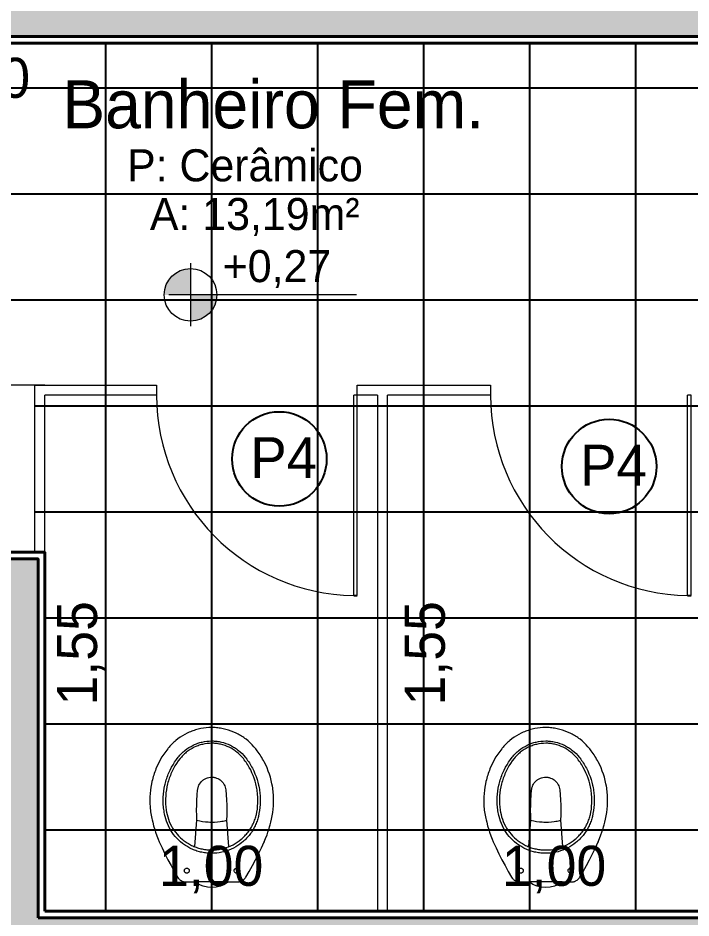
# Model space of a CAD drawing. Header units: millimetres. Extents: x 3006 to 6000, y 1661 to 3774.
# Drawn here: x 3673.549 to 3675.564, y 1813.984 to 1816.68 of the extents above; entities that cross this region are included whole.
import ezdxf

# ---------------------------------------------------------------- set-up
doc = ezdxf.new("R2010")
doc.units = ezdxf.units.MM
doc.header["$LTSCALE"] = 10
for name, color, linetype, lineweight in [('.15', 150, 'Continuous', 15), ('.20', 130, 'Continuous', 20), ('.40', 20, 'Continuous', 40), ('.40 Interno parede', 27, 'Continuous', 40), ('COTAS', 230, 'Continuous', 15), ('MARCAÇÕES', 230, 'Continuous', 15)]:
    doc.layers.add(name, color=color, linetype=linetype, lineweight=lineweight)
doc.layers.add('.20 hachura', color=185, linetype='Continuous')
doc.layers.add('Escrita', color=34, linetype='Continuous')
doc.layers.add('Verde', color=7, linetype='Continuous', true_color=0x136734)
doc.styles.add('Texto Wilian', font='himalaya.ttf')
doc.dimstyles.new('Cota 1-75 Interna WMJ', dxfattribs={"dimtxt": 0.12, "dimasz": 0.01, "dimexe": 1.25, "dimexo": 0.625, "dimgap": 0.05, "dimtad": 1, "dimzin": 1, "dimtxsty": 'Texto Wilian', "dimcen": 0, "dimse1": 1, "dimse2": 1, "dimsd1": 1, "dimsd2": 1, "dimclrd": 106, "dimclrt": 104, "dimazin": 0, "dimtfac": 1, "dimtix": 1, "dimtmove": 0, "dimatfit": 3, "dimfxl": 1, "dimlwd": 35, "dimarcsym": 2})

# ---------------------------------------------------------------- blocks, each defined once
blk = doc.blocks.new('vaso sanitário')
at = {"layer": 'Verde', "color": 106, "lineweight": 9}
for p, q in [((3634.747, 1893.7184), (3634.7569, 1893.7354)), ((3634.7569, 1893.7354), (3634.7588, 1893.7383)), ((3634.7588, 1893.7383), (3634.7611, 1893.7409)), ((3634.7611, 1893.7409), (3634.7623, 1893.7421)), ((3634.7623, 1893.7421), (3634.7636, 1893.7432)), ((3634.7636, 1893.7432), (3634.765, 1893.7443)), ((3634.765, 1893.7443), (3634.7664, 1893.7453)), ((3634.7664, 1893.7453), (3634.7678, 1893.7461)), ((3634.7678, 1893.7461), (3634.7709, 1893.7476)), ((3634.7709, 1893.7476), (3634.7741, 1893.7488)), ((3634.7741, 1893.7488), (3634.7758, 1893.7492)), ((3634.7758, 1893.7492), (3634.7775, 1893.7495)), ((3634.7775, 1893.7495), (3634.7792, 1893.7498)), ((3634.7792, 1893.7498), (3634.7809, 1893.7499)), ((3634.7809, 1893.7499), (3634.7825, 1893.75)), ((3634.7825, 1893.75), (3634.8094, 1893.75)), ((3634.9089, 1893.75), (3634.8094, 1893.75)), ((3634.9089, 1893.75), (3634.9358, 1893.75)), ((3634.9358, 1893.75), (3634.9392, 1893.7498)), ((3634.9392, 1893.7498), (3634.9426, 1893.7492)), ((3634.9426, 1893.7492), (3634.9443, 1893.7487)), ((3634.9443, 1893.7487), (3634.9459, 1893.7482)), ((3634.9459, 1893.7482), (3634.9475, 1893.7476)), ((3634.9475, 1893.7476), (3634.9491, 1893.7469)), ((3634.9491, 1893.7469), (3634.9505, 1893.7461)), ((3634.9505, 1893.7461), (3634.9534, 1893.7442)), ((3634.9534, 1893.7442), (3634.9561, 1893.742)), ((3634.9561, 1893.742), (3634.9573, 1893.7408)), ((3634.9573, 1893.7408), (3634.9585, 1893.7396)), ((3634.9585, 1893.7396), (3634.9595, 1893.7382)), ((3634.9595, 1893.7382), (3634.9605, 1893.7368)), ((3634.9605, 1893.7368), (3634.9614, 1893.7354)), ((3634.9614, 1893.7354), (3634.9714, 1893.7183)), ((3634.7373, 1893.7011), (3634.747, 1893.7184)), ((3634.7773, 1893.7178), (3634.7771, 1893.7161)), ((3634.7771, 1893.7161), (3634.7772, 1893.7147)), ((3634.7772, 1893.7147), (3634.7774, 1893.7139)), ((3634.7779, 1893.7194), (3634.7773, 1893.7178)), ((3634.7774, 1893.7139), (3634.7778, 1893.713)), ((3634.7778, 1893.713), (3634.7782, 1893.7123)), ((3634.7788, 1893.7208), (3634.7779, 1893.7194)), ((3634.7782, 1893.7123), (3634.7786, 1893.7116)), ((3634.7786, 1893.7116), (3634.7792, 1893.7109)), ((3634.7794, 1893.7214), (3634.7788, 1893.7208)), ((3634.7792, 1893.7109), (3634.7798, 1893.7103)), ((3634.78, 1893.722), (3634.7794, 1893.7214)), ((3634.7798, 1893.7103), (3634.7813, 1893.7094)), ((3634.7808, 1893.7225), (3634.78, 1893.722)), ((3634.7815, 1893.7229), (3634.7808, 1893.7225)), ((3634.7813, 1893.7094), (3634.7829, 1893.7088)), ((3634.7823, 1893.7232), (3634.7815, 1893.7229)), ((3634.7832, 1893.7234), (3634.7823, 1893.7232)), ((3634.7829, 1893.7088), (3634.7846, 1893.7086)), ((3634.7846, 1893.7235), (3634.7832, 1893.7234)), ((3634.7863, 1893.7233), (3634.7846, 1893.7235)), ((3634.7846, 1893.7086), (3634.7859, 1893.7087)), ((3634.7859, 1893.7087), (3634.7868, 1893.709)), ((3634.7879, 1893.7228), (3634.7863, 1893.7233)), ((3634.7868, 1893.709), (3634.7876, 1893.7093)), ((3634.7876, 1893.7093), (3634.7884, 1893.7097)), ((3634.7893, 1893.7218), (3634.7879, 1893.7228)), ((3634.7884, 1893.7097), (3634.7891, 1893.7102)), ((3634.7891, 1893.7102), (3634.7898, 1893.7107)), ((3634.7899, 1893.7213), (3634.7893, 1893.7218)), ((3634.7898, 1893.7107), (3634.7903, 1893.7114)), ((3634.7905, 1893.7206), (3634.7899, 1893.7213)), ((3634.7903, 1893.7114), (3634.7913, 1893.7128)), ((3634.791, 1893.7199), (3634.7905, 1893.7206)), ((3634.7914, 1893.7191), (3634.791, 1893.7199)), ((3634.7913, 1893.7128), (3634.7918, 1893.7144)), ((3634.7917, 1893.7183), (3634.7914, 1893.7191)), ((3634.7919, 1893.7175), (3634.7917, 1893.7183)), ((3634.7918, 1893.7144), (3634.792, 1893.7161)), ((3634.792, 1893.7161), (3634.7919, 1893.7175)), ((3634.9265, 1893.7178), (3634.9263, 1893.7161)), ((3634.9263, 1893.7161), (3634.9264, 1893.7147)), ((3634.9264, 1893.7147), (3634.9266, 1893.7139)), ((3634.9271, 1893.7194), (3634.9265, 1893.7178)), ((3634.9266, 1893.7139), (3634.9269, 1893.713)), ((3634.9269, 1893.713), (3634.9273, 1893.7123)), ((3634.928, 1893.7208), (3634.9271, 1893.7194)), ((3634.9273, 1893.7123), (3634.9278, 1893.7116)), ((3634.9278, 1893.7116), (3634.9284, 1893.7109)), ((3634.9286, 1893.7214), (3634.928, 1893.7208)), ((3634.9284, 1893.7109), (3634.929, 1893.7103)), ((3634.9292, 1893.722), (3634.9286, 1893.7214)), ((3634.929, 1893.7103), (3634.9305, 1893.7094)), ((3634.93, 1893.7225), (3634.9292, 1893.722)), ((3634.9307, 1893.7229), (3634.93, 1893.7225)), ((3634.9305, 1893.7094), (3634.9321, 1893.7088)), ((3634.9315, 1893.7232), (3634.9307, 1893.7229)), ((3634.9324, 1893.7234), (3634.9315, 1893.7232)), ((3634.9321, 1893.7088), (3634.9338, 1893.7086)), ((3634.9338, 1893.7235), (3634.9324, 1893.7234)), ((3634.9355, 1893.7233), (3634.9338, 1893.7235)), ((3634.9338, 1893.7086), (3634.9351, 1893.7087)), ((3634.9351, 1893.7087), (3634.936, 1893.709)), ((3634.9371, 1893.7228), (3634.9355, 1893.7233)), ((3634.936, 1893.709), (3634.9368, 1893.7093)), ((3634.9368, 1893.7093), (3634.9376, 1893.7097)), ((3634.9385, 1893.7218), (3634.9371, 1893.7228)), ((3634.9376, 1893.7097), (3634.9383, 1893.7102)), ((3634.9383, 1893.7102), (3634.9389, 1893.7107)), ((3634.9391, 1893.7213), (3634.9385, 1893.7218)), ((3634.9389, 1893.7107), (3634.9395, 1893.7114)), ((3634.9397, 1893.7206), (3634.9391, 1893.7213)), ((3634.9395, 1893.7114), (3634.9405, 1893.7128)), ((3634.9402, 1893.7199), (3634.9397, 1893.7206)), ((3634.9406, 1893.7191), (3634.9402, 1893.7199)), ((3634.9405, 1893.7128), (3634.941, 1893.7144)), ((3634.9409, 1893.7183), (3634.9406, 1893.7191)), ((3634.9411, 1893.7175), (3634.9409, 1893.7183)), ((3634.941, 1893.7144), (3634.9412, 1893.7161)), ((3634.9412, 1893.7161), (3634.9411, 1893.7175)), ((3634.9714, 1893.7183), (3634.9811, 1893.7009)), ((3634.719, 1893.6659), (3634.7279, 1893.6835)), ((3634.7279, 1893.6835), (3634.7373, 1893.7011)), ((3634.9811, 1893.7009), (3634.9904, 1893.6835)), ((3634.9904, 1893.6835), (3634.9994, 1893.6657)), ((3634.7104, 1893.648), (3634.719, 1893.6659)), ((3634.8045, 1893.6534), (3634.801, 1893.6519)), ((3634.808, 1893.6547), (3634.8045, 1893.6534)), ((3634.8115, 1893.6561), (3634.808, 1893.6547)), ((3634.8151, 1893.6573), (3634.8115, 1893.6561)), ((3634.8187, 1893.6584), (3634.8151, 1893.6573)), ((3634.8224, 1893.6594), (3634.8187, 1893.6584)), ((3634.826, 1893.6603), (3634.8224, 1893.6594)), ((3634.8297, 1893.6611), (3634.826, 1893.6603)), ((3634.8334, 1893.6619), (3634.8297, 1893.6611)), ((3634.8372, 1893.6625), (3634.8334, 1893.6619)), ((3634.834, 1893.6519), (3634.8376, 1893.6525)), ((3634.8409, 1893.663), (3634.8372, 1893.6625)), ((3634.8376, 1893.6525), (3634.8413, 1893.6531)), ((3634.8447, 1893.6634), (3634.8409, 1893.663)), ((3634.8413, 1893.6531), (3634.845, 1893.6535)), ((3634.8485, 1893.6638), (3634.8447, 1893.6634)), ((3634.845, 1893.6535), (3634.8487, 1893.6538)), ((3634.8522, 1893.664), (3634.8485, 1893.6638)), ((3634.8487, 1893.6538), (3634.8524, 1893.6541)), ((3634.8561, 1893.6641), (3634.8522, 1893.664)), ((3634.8524, 1893.6541), (3634.8592, 1893.6542)), ((3634.8592, 1893.6642), (3634.8561, 1893.6641)), ((3634.8667, 1893.664), (3634.8592, 1893.6642)), ((3634.8592, 1893.6542), (3634.8666, 1893.654)), ((3634.8666, 1893.654), (3634.8739, 1893.6534)), ((3634.8742, 1893.6634), (3634.8667, 1893.664)), ((3634.8739, 1893.6534), (3634.8812, 1893.6525)), ((3634.8817, 1893.6624), (3634.8742, 1893.6634)), ((3634.8812, 1893.6525), (3634.8885, 1893.6511)), ((3634.8891, 1893.661), (3634.8817, 1893.6624)), ((3634.8964, 1893.6593), (3634.8891, 1893.661)), ((3634.9036, 1893.6571), (3634.8964, 1893.6593)), ((3634.9107, 1893.6546), (3634.9036, 1893.6571)), ((3634.9177, 1893.6517), (3634.9107, 1893.6546)), ((3634.9994, 1893.6657), (3635.008, 1893.6478)), ((3634.6989, 1893.6223), (3634.7021, 1893.6299)), ((3634.7021, 1893.6299), (3634.7104, 1893.648)), ((3634.7659, 1893.6297), (3634.7603, 1893.6247)), ((3634.7718, 1893.6345), (3634.7659, 1893.6297)), ((3634.7748, 1893.6368), (3634.7718, 1893.6345)), ((3634.7739, 1893.6246), (3634.7769, 1893.6268)), ((3634.7779, 1893.6389), (3634.7748, 1893.6368)), ((3634.7769, 1893.6268), (3634.7799, 1893.629)), ((3634.781, 1893.6411), (3634.7779, 1893.6389)), ((3634.7799, 1893.629), (3634.7829, 1893.6311)), ((3634.7842, 1893.6431), (3634.781, 1893.6411)), ((3634.7829, 1893.6311), (3634.786, 1893.6331)), ((3634.7875, 1893.645), (3634.7842, 1893.6431)), ((3634.786, 1893.6331), (3634.7892, 1893.6351)), ((3634.7908, 1893.6469), (3634.7875, 1893.645)), ((3634.7892, 1893.6351), (3634.7924, 1893.6369)), ((3634.7941, 1893.6486), (3634.7908, 1893.6469)), ((3634.7924, 1893.6369), (3634.7957, 1893.6387)), ((3634.7975, 1893.6503), (3634.7941, 1893.6486)), ((3634.7957, 1893.6387), (3634.799, 1893.6403)), ((3634.801, 1893.6519), (3634.7975, 1893.6503)), ((3634.799, 1893.6403), (3634.8023, 1893.6419)), ((3634.8023, 1893.6419), (3634.8057, 1893.6434)), ((3634.8057, 1893.6434), (3634.8091, 1893.6448)), ((3634.8088, 1893.6438), (3634.8149, 1893.5653)), ((3634.8091, 1893.6448), (3634.8126, 1893.6461)), ((3634.8126, 1893.6461), (3634.8161, 1893.6473)), ((3634.8161, 1893.6473), (3634.8196, 1893.6484)), ((3634.8196, 1893.6484), (3634.8232, 1893.6494)), ((3634.8232, 1893.6494), (3634.8267, 1893.6504)), ((3634.8267, 1893.6504), (3634.8304, 1893.6512)), ((3634.8304, 1893.6512), (3634.834, 1893.6519)), ((3634.8885, 1893.6511), (3634.8956, 1893.6493)), ((3634.8956, 1893.6493), (3634.9026, 1893.6472)), ((3634.9026, 1893.6472), (3634.9095, 1893.6447)), ((3634.9034, 1893.5653), (3634.9095, 1893.6438)), ((3634.9095, 1893.6447), (3634.9163, 1893.6418)), ((3634.9163, 1893.6418), (3634.9229, 1893.6385)), ((3634.9245, 1893.6485), (3634.9177, 1893.6517)), ((3634.9229, 1893.6385), (3634.9294, 1893.6349)), ((3634.9311, 1893.6448), (3634.9245, 1893.6485)), ((3634.9294, 1893.6349), (3634.9356, 1893.631)), ((3634.9376, 1893.6409), (3634.9311, 1893.6448)), ((3634.9356, 1893.631), (3634.9417, 1893.6267)), ((3634.9438, 1893.6366), (3634.9376, 1893.6409)), ((3634.9417, 1893.6267), (3634.9475, 1893.6221)), ((3634.9498, 1893.632), (3634.9438, 1893.6366)), ((3634.9527, 1893.6295), (3634.9498, 1893.632)), ((3634.9555, 1893.627), (3634.9527, 1893.6295)), ((3634.9583, 1893.6245), (3634.9555, 1893.627)), ((3635.008, 1893.6478), (3635.0162, 1893.6299)), ((3635.0158, 1893.6301), (3635.0157, 1893.63)), ((3635.0157, 1893.63), (3635.0157, 1893.6299)), ((3635.0157, 1893.6299), (3635.0158, 1893.6296)), ((3635.0159, 1893.6303), (3635.0158, 1893.6302)), ((3635.0158, 1893.6302), (3635.0158, 1893.6301)), ((3635.0158, 1893.6296), (3635.0159, 1893.6295)), ((3635.0162, 1893.6304), (3635.0159, 1893.6303)), ((3635.0159, 1893.6295), (3635.016, 1893.6295)), ((3635.016, 1893.6295), (3635.0161, 1893.6294)), ((3635.0161, 1893.6294), (3635.0162, 1893.6294)), ((3635.0163, 1893.6304), (3635.0162, 1893.6304)), ((3635.0162, 1893.6299), (3635.0206, 1893.6195)), ((3635.0162, 1893.6294), (3635.0165, 1893.6295)), ((3635.0164, 1893.6303), (3635.0163, 1893.6304)), ((3635.0165, 1893.6303), (3635.0164, 1893.6303)), ((3635.0166, 1893.6302), (3635.0165, 1893.6303)), ((3635.0165, 1893.6295), (3635.0166, 1893.6296)), ((3635.0167, 1893.6299), (3635.0166, 1893.6302)), ((3635.0166, 1893.6297), (3635.0167, 1893.6298)), ((3635.0166, 1893.6296), (3635.0166, 1893.6297)), ((3635.0167, 1893.6298), (3635.0167, 1893.6299)), ((3634.6884, 1893.5932), (3634.6909, 1893.6011)), ((3634.6909, 1893.6011), (3634.6947, 1893.6118)), ((3634.6947, 1893.6118), (3634.6989, 1893.6223)), ((3634.7407, 1893.6017), (3634.7366, 1893.5954)), ((3634.7451, 1893.6078), (3634.7407, 1893.6017)), ((3634.7499, 1893.6137), (3634.7451, 1893.6078)), ((3634.7462, 1893.595), (3634.7506, 1893.601)), ((3634.7549, 1893.6193), (3634.7499, 1893.6137)), ((3634.7506, 1893.601), (3634.7553, 1893.6067)), ((3634.7603, 1893.6247), (3634.7549, 1893.6193)), ((3634.7553, 1893.6067), (3634.7602, 1893.6122)), ((3634.7602, 1893.6122), (3634.7655, 1893.6174)), ((3634.7655, 1893.6174), (3634.7711, 1893.6223)), ((3634.7711, 1893.6223), (3634.7739, 1893.6246)), ((3634.9475, 1893.6221), (3634.9503, 1893.6197)), ((3634.9503, 1893.6197), (3634.953, 1893.6172)), ((3634.953, 1893.6172), (3634.9557, 1893.6146)), ((3634.9557, 1893.6146), (3634.9583, 1893.612)), ((3634.961, 1893.6218), (3634.9583, 1893.6245)), ((3634.9583, 1893.612), (3634.9608, 1893.6093)), ((3634.9608, 1893.6093), (3634.9633, 1893.6065)), ((3634.9636, 1893.6191), (3634.961, 1893.6218)), ((3634.9633, 1893.6065), (3634.9656, 1893.6036)), ((3634.9662, 1893.6163), (3634.9636, 1893.6191)), ((3634.9656, 1893.6036), (3634.9679, 1893.6007)), ((3634.9687, 1893.6134), (3634.9662, 1893.6163)), ((3634.9679, 1893.6007), (3634.9702, 1893.5978)), ((3634.9711, 1893.6105), (3634.9687, 1893.6134)), ((3634.9734, 1893.6075), (3634.9711, 1893.6105)), ((3634.9757, 1893.6045), (3634.9734, 1893.6075)), ((3634.9778, 1893.6014), (3634.9757, 1893.6045)), ((3634.9799, 1893.5983), (3634.9778, 1893.6014)), ((3635.0206, 1893.6195), (3635.0247, 1893.6089)), ((3635.0247, 1893.6089), (3635.0274, 1893.6011)), ((3635.0274, 1893.6011), (3635.0308, 1893.5903)), ((3634.6825, 1893.5713), (3634.6852, 1893.5823)), ((3634.6852, 1893.5823), (3634.6884, 1893.5932)), ((3634.7264, 1893.5753), (3634.7237, 1893.5683)), ((3634.7295, 1893.5822), (3634.7264, 1893.5753)), ((3634.7329, 1893.5889), (3634.7295, 1893.5822)), ((3634.7322, 1893.5692), (3634.7352, 1893.576)), ((3634.7366, 1893.5954), (3634.7329, 1893.5889)), ((3634.7352, 1893.576), (3634.7385, 1893.5825)), ((3634.7385, 1893.5825), (3634.7422, 1893.5889)), ((3634.7422, 1893.5889), (3634.7462, 1893.595)), ((3634.9702, 1893.5978), (3634.9723, 1893.5948)), ((3634.9723, 1893.5948), (3634.9744, 1893.5917)), ((3634.9744, 1893.5917), (3634.9763, 1893.5886)), ((3634.9763, 1893.5886), (3634.9782, 1893.5854)), ((3634.9782, 1893.5854), (3634.98, 1893.5822)), ((3634.9819, 1893.595), (3634.9799, 1893.5983)), ((3634.98, 1893.5822), (3634.9817, 1893.5789)), ((3634.9817, 1893.5789), (3634.9834, 1893.5756)), ((3634.9839, 1893.5918), (3634.9819, 1893.595)), ((3634.9834, 1893.5756), (3634.9849, 1893.5722)), ((3634.9857, 1893.5885), (3634.9839, 1893.5918)), ((3634.9849, 1893.5722), (3634.9863, 1893.5688)), ((3634.9874, 1893.5851), (3634.9857, 1893.5885)), ((3634.9891, 1893.5817), (3634.9874, 1893.5851)), ((3634.9906, 1893.5783), (3634.9891, 1893.5817)), ((3634.9921, 1893.5748), (3634.9906, 1893.5783)), ((3634.9935, 1893.5713), (3634.9921, 1893.5748)), ((3635.0308, 1893.5903), (3635.0324, 1893.5848)), ((3635.0324, 1893.5848), (3635.0339, 1893.5793)), ((3635.0339, 1893.5793), (3635.0358, 1893.5713)), ((3634.6761, 1893.54), (3634.6768, 1893.5449)), ((3634.6768, 1893.5449), (3634.6776, 1893.5498)), ((3634.6776, 1893.5498), (3634.6786, 1893.5547)), ((3634.6786, 1893.5547), (3634.6796, 1893.5596)), ((3634.6796, 1893.5596), (3634.6807, 1893.5644)), ((3634.6807, 1893.5644), (3634.6825, 1893.5713)), ((3634.7179, 1893.5464), (3634.717, 1893.5419)), ((3634.7188, 1893.5508), (3634.7179, 1893.5464)), ((3634.7195, 1893.5538), (3634.7188, 1893.5508)), ((3634.7214, 1893.5611), (3634.7195, 1893.5538)), ((3634.7237, 1893.5683), (3634.7214, 1893.5611)), ((3634.7239, 1893.541), (3634.7254, 1893.5482)), ((3634.7254, 1893.5482), (3634.7273, 1893.5553)), ((3634.7273, 1893.5553), (3634.7296, 1893.5624)), ((3634.7296, 1893.5624), (3634.7322, 1893.5692)), ((3634.8143, 1893.5506), (3634.814, 1893.5352)), ((3634.8149, 1893.5653), (3634.8143, 1893.5506)), ((3634.8149, 1893.5653), (3634.8233, 1893.5672)), ((3634.8233, 1893.5672), (3634.8317, 1893.5686)), ((3634.8317, 1893.5686), (3634.8402, 1893.5697)), ((3634.8402, 1893.5697), (3634.8445, 1893.5701)), ((3634.8445, 1893.5701), (3634.8488, 1893.5704)), ((3634.8488, 1893.5704), (3634.8531, 1893.5706)), ((3634.8531, 1893.5706), (3634.8573, 1893.5707)), ((3634.8573, 1893.5707), (3634.8592, 1893.5707)), ((3634.8592, 1893.5707), (3634.8677, 1893.5705)), ((3634.8677, 1893.5705), (3634.8763, 1893.5699)), ((3634.8763, 1893.5699), (3634.8848, 1893.5689)), ((3634.8848, 1893.5689), (3634.889, 1893.5682)), ((3634.889, 1893.5682), (3634.8933, 1893.5675)), ((3634.8933, 1893.5675), (3634.8975, 1893.5667)), ((3634.8975, 1893.5667), (3634.9017, 1893.5657)), ((3634.9017, 1893.5657), (3634.9034, 1893.5653)), ((3634.9041, 1893.5499), (3634.9034, 1893.5653)), ((3634.9043, 1893.5345), (3634.9041, 1893.5499)), ((3634.9863, 1893.5688), (3634.9877, 1893.5653)), ((3634.9877, 1893.5653), (3634.989, 1893.5619)), ((3634.989, 1893.5619), (3634.9901, 1893.5583)), ((3634.9901, 1893.5583), (3634.9912, 1893.5548)), ((3634.9912, 1893.5548), (3634.9922, 1893.5512)), ((3634.9922, 1893.5512), (3634.993, 1893.5476)), ((3634.993, 1893.5476), (3634.9944, 1893.541)), ((3634.9948, 1893.5677), (3634.9935, 1893.5713)), ((3634.996, 1893.5641), (3634.9948, 1893.5677)), ((3634.9971, 1893.5605), (3634.996, 1893.5641)), ((3634.9981, 1893.5568), (3634.9971, 1893.5605)), ((3634.9988, 1893.5538), (3634.9981, 1893.5568)), ((3635.0007, 1893.5449), (3634.9988, 1893.5538)), ((3635.0023, 1893.5359), (3635.0007, 1893.5449)), ((3635.0358, 1893.5713), (3635.0383, 1893.5617)), ((3635.0383, 1893.5617), (3635.0403, 1893.552)), ((3635.0403, 1893.552), (3635.042, 1893.5422)), ((3634.6739, 1893.5152), (3634.6744, 1893.5252)), ((3634.6744, 1893.5252), (3634.6749, 1893.5301)), ((3634.6749, 1893.5301), (3634.6754, 1893.5351)), ((3634.6754, 1893.5351), (3634.6761, 1893.54)), ((3634.7143, 1893.5193), (3634.7141, 1893.5147)), ((3634.7147, 1893.5238), (3634.7143, 1893.5193)), ((3634.7151, 1893.5283), (3634.7147, 1893.5238)), ((3634.7156, 1893.5329), (3634.7151, 1893.5283)), ((3634.7163, 1893.5374), (3634.7156, 1893.5329)), ((3634.717, 1893.5419), (3634.7163, 1893.5374)), ((3634.721, 1893.5141), (3634.7212, 1893.5186)), ((3634.7212, 1893.5186), (3634.7216, 1893.523)), ((3634.7216, 1893.523), (3634.722, 1893.5275)), ((3634.722, 1893.5275), (3634.7225, 1893.5319)), ((3634.7225, 1893.5319), (3634.7232, 1893.5364)), ((3634.7232, 1893.5364), (3634.7239, 1893.541)), ((3634.814, 1893.5352), (3634.8142, 1893.5198)), ((3634.8142, 1893.5198), (3634.8147, 1893.5051)), ((3634.9036, 1893.5044), (3634.9042, 1893.5198)), ((3634.9042, 1893.5198), (3634.9043, 1893.5345)), ((3634.9944, 1893.541), (3634.9958, 1893.5321)), ((3634.9958, 1893.5321), (3634.9967, 1893.5232)), ((3634.9967, 1893.5232), (3634.9973, 1893.5143)), ((3635.0034, 1893.5269), (3635.0023, 1893.5359)), ((3635.0041, 1893.5178), (3635.0034, 1893.5269)), ((3635.0044, 1893.5087), (3635.0041, 1893.5178)), ((3635.042, 1893.5422), (3635.0432, 1893.5323)), ((3635.0432, 1893.5323), (3635.0441, 1893.5224)), ((3635.0441, 1893.5224), (3635.0446, 1893.5125)), ((3634.6737, 1893.5053), (3634.6739, 1893.5152)), ((3634.6739, 1893.4954), (3634.6737, 1893.5053)), ((3634.6745, 1893.4854), (3634.6739, 1893.4954)), ((3634.7141, 1893.5147), (3634.7139, 1893.5056)), ((3634.7139, 1893.5056), (3634.7141, 1893.4965)), ((3634.7141, 1893.4965), (3634.7147, 1893.4874)), ((3634.7209, 1893.5096), (3634.721, 1893.5141)), ((3634.7209, 1893.5007), (3634.7209, 1893.5096)), ((3634.7213, 1893.4917), (3634.7209, 1893.5007)), ((3634.7221, 1893.4828), (3634.7213, 1893.4917)), ((3634.8147, 1893.5051), (3634.8156, 1893.4898)), ((3634.9027, 1893.489), (3634.9036, 1893.5044)), ((3634.9973, 1893.4964), (3634.9967, 1893.4875)), ((3634.9973, 1893.5143), (3634.9975, 1893.5053)), ((3634.9975, 1893.5053), (3634.9973, 1893.4964)), ((3635.0039, 1893.4905), (3635.0042, 1893.495)), ((3635.0042, 1893.495), (3635.0044, 1893.4996)), ((3635.0044, 1893.4996), (3635.0044, 1893.5087)), ((3635.0443, 1893.4926), (3635.044, 1893.4876)), ((3635.0445, 1893.4975), (3635.0443, 1893.4926)), ((3635.0446, 1893.5025), (3635.0445, 1893.4975)), ((3635.0446, 1893.5125), (3635.0446, 1893.5025)), ((3634.6755, 1893.4755), (3634.6745, 1893.4854)), ((3634.6769, 1893.4657), (3634.6755, 1893.4755)), ((3634.6787, 1893.4559), (3634.6769, 1893.4657)), ((3634.7147, 1893.4874), (3634.7156, 1893.4784)), ((3634.7156, 1893.4784), (3634.717, 1893.4694)), ((3634.717, 1893.4694), (3634.7188, 1893.4605)), ((3634.7233, 1893.4739), (3634.7221, 1893.4828)), ((3634.7249, 1893.4651), (3634.7233, 1893.4739)), ((3634.7269, 1893.4564), (3634.7249, 1893.4651)), ((3634.8156, 1893.4898), (3634.8169, 1893.4744)), ((3634.8169, 1893.4744), (3634.8172, 1893.4719)), ((3634.8172, 1893.4719), (3634.8176, 1893.4699)), ((3634.8176, 1893.4699), (3634.8181, 1893.4679)), ((3634.8181, 1893.4679), (3634.8186, 1893.4659)), ((3634.8186, 1893.4659), (3634.8193, 1893.464)), ((3634.8193, 1893.464), (3634.82, 1893.462)), ((3634.8985, 1893.4625), (3634.8998, 1893.4664)), ((3634.8998, 1893.4664), (3634.9008, 1893.4703)), ((3634.9008, 1893.4703), (3634.9014, 1893.4744)), ((3634.9014, 1893.4744), (3634.9027, 1893.489)), ((3634.9934, 1893.4653), (3634.9925, 1893.4609)), ((3634.9943, 1893.4697), (3634.9934, 1893.4653)), ((3634.995, 1893.4741), (3634.9943, 1893.4697)), ((3634.9957, 1893.4786), (3634.995, 1893.4741)), ((3634.9962, 1893.483), (3634.9957, 1893.4786)), ((3634.9967, 1893.4875), (3634.9962, 1893.483)), ((3635.0002, 1893.4634), (3635.001, 1893.4679)), ((3635.001, 1893.4679), (3635.0018, 1893.4724)), ((3635.0018, 1893.4724), (3635.0025, 1893.4769)), ((3635.0025, 1893.4769), (3635.0031, 1893.4814)), ((3635.0031, 1893.4814), (3635.0035, 1893.486)), ((3635.0035, 1893.486), (3635.0039, 1893.4905)), ((3635.0418, 1893.4678), (3635.041, 1893.4629)), ((3635.0425, 1893.4727), (3635.0418, 1893.4678)), ((3635.0431, 1893.4777), (3635.0425, 1893.4727)), ((3635.0436, 1893.4826), (3635.0431, 1893.4777)), ((3635.044, 1893.4876), (3635.0436, 1893.4826)), ((3634.6802, 1893.449), (3634.6787, 1893.4559)), ((3634.6814, 1893.4442), (3634.6802, 1893.449)), ((3634.6827, 1893.4393), (3634.6814, 1893.4442)), ((3634.684, 1893.4346), (3634.6827, 1893.4393)), ((3634.7188, 1893.4605), (3634.7195, 1893.4575)), ((3634.7195, 1893.4575), (3634.7206, 1893.4531)), ((3634.7206, 1893.4531), (3634.7218, 1893.4487)), ((3634.7218, 1893.4487), (3634.7231, 1893.4443)), ((3634.7231, 1893.4443), (3634.7245, 1893.44)), ((3634.7245, 1893.44), (3634.7259, 1893.4357)), ((3634.7281, 1893.4519), (3634.7269, 1893.4564)), ((3634.7294, 1893.4476), (3634.7281, 1893.4519)), ((3634.7307, 1893.4433), (3634.7294, 1893.4476)), ((3634.7321, 1893.4391), (3634.7307, 1893.4433)), ((3634.7337, 1893.4349), (3634.7321, 1893.4391)), ((3634.82, 1893.462), (3634.8209, 1893.4602)), ((3634.8209, 1893.4602), (3634.8228, 1893.4566)), ((3634.8228, 1893.4566), (3634.8251, 1893.4532)), ((3634.8251, 1893.4532), (3634.8277, 1893.45)), ((3634.8277, 1893.45), (3634.8306, 1893.4471)), ((3634.8306, 1893.4471), (3634.8325, 1893.4455)), ((3634.8325, 1893.4455), (3634.8342, 1893.4442)), ((3634.8342, 1893.4442), (3634.8359, 1893.4431)), ((3634.8359, 1893.4431), (3634.8376, 1893.442)), ((3634.8376, 1893.442), (3634.8394, 1893.441)), ((3634.8394, 1893.441), (3634.8413, 1893.4401)), ((3634.8413, 1893.4401), (3634.8432, 1893.4392)), ((3634.8432, 1893.4392), (3634.847, 1893.4379)), ((3634.847, 1893.4379), (3634.851, 1893.4369)), ((3634.851, 1893.4369), (3634.8551, 1893.4363)), ((3634.8637, 1893.4363), (3634.8658, 1893.4366)), ((3634.8658, 1893.4366), (3634.8678, 1893.437)), ((3634.8678, 1893.437), (3634.8698, 1893.4374)), ((3634.8698, 1893.4374), (3634.8718, 1893.438)), ((3634.8718, 1893.438), (3634.8737, 1893.4387)), ((3634.8737, 1893.4387), (3634.8775, 1893.4403)), ((3634.8775, 1893.4403), (3634.8811, 1893.4422)), ((3634.8811, 1893.4422), (3634.8845, 1893.4445)), ((3634.8845, 1893.4445), (3634.8877, 1893.4471)), ((3634.8877, 1893.4471), (3634.8895, 1893.4488)), ((3634.8895, 1893.4488), (3634.8909, 1893.4503)), ((3634.8909, 1893.4503), (3634.8922, 1893.4519)), ((3634.8922, 1893.4519), (3634.8935, 1893.4535)), ((3634.8935, 1893.4535), (3634.8947, 1893.4552)), ((3634.8947, 1893.4552), (3634.8957, 1893.457)), ((3634.8957, 1893.457), (3634.8967, 1893.4588)), ((3634.8967, 1893.4588), (3634.8985, 1893.4625)), ((3634.9863, 1893.4393), (3634.9831, 1893.4309)), ((3634.989, 1893.4478), (3634.9863, 1893.4393)), ((3634.9914, 1893.4564), (3634.989, 1893.4478)), ((3634.9925, 1893.4609), (3634.9914, 1893.4564)), ((3634.9919, 1893.4343), (3634.9948, 1893.4429)), ((3634.9948, 1893.4429), (3634.9974, 1893.4516)), ((3634.9974, 1893.4516), (3634.9995, 1893.4605)), ((3634.9995, 1893.4605), (3635.0002, 1893.4634)), ((3635.0349, 1893.4366), (3635.0319, 1893.4271)), ((3635.0375, 1893.4462), (3635.0349, 1893.4366)), ((3635.0396, 1893.4559), (3635.0375, 1893.4462)), ((3635.041, 1893.4629), (3635.0396, 1893.4559)), ((3634.6855, 1893.4298), (3634.684, 1893.4346)), ((3634.6871, 1893.4251), (3634.6855, 1893.4298)), ((3634.6887, 1893.4204), (3634.6871, 1893.4251)), ((3634.6905, 1893.4157), (3634.6887, 1893.4204)), ((3634.6923, 1893.4111), (3634.6905, 1893.4157)), ((3634.6963, 1893.402), (3634.6923, 1893.4111)), ((3634.7259, 1893.4357), (3634.7275, 1893.4314)), ((3634.7275, 1893.4314), (3634.7292, 1893.4272)), ((3634.7292, 1893.4272), (3634.731, 1893.423)), ((3634.731, 1893.423), (3634.7347, 1893.4147)), ((3634.7353, 1893.4307), (3634.7337, 1893.4349)), ((3634.7347, 1893.4147), (3634.7389, 1893.4066)), ((3634.737, 1893.4266), (3634.7353, 1893.4307)), ((3634.7407, 1893.4184), (3634.737, 1893.4266)), ((3634.7447, 1893.4104), (3634.7407, 1893.4184)), ((3634.7491, 1893.4026), (3634.7447, 1893.4104)), ((3634.8551, 1893.4363), (3634.8592, 1893.4361)), ((3634.8592, 1893.4361), (3634.8617, 1893.4362)), ((3634.8617, 1893.4362), (3634.8637, 1893.4363)), ((3634.9758, 1893.4146), (3634.9715, 1893.4067)), ((3634.9796, 1893.4227), (3634.9758, 1893.4146)), ((3634.9831, 1893.4309), (3634.9796, 1893.4227)), ((3634.9809, 1893.4093), (3634.9849, 1893.4175)), ((3634.9849, 1893.4175), (3634.9886, 1893.4258)), ((3634.9886, 1893.4258), (3634.9919, 1893.4343)), ((3635.0286, 1893.4178), (3635.0249, 1893.4085)), ((3635.0319, 1893.4271), (3635.0286, 1893.4178)), ((3634.7006, 1893.393), (3634.6963, 1893.402)), ((3634.7053, 1893.3843), (3634.7006, 1893.393)), ((3634.7103, 1893.3757), (3634.7053, 1893.3843)), ((3634.7389, 1893.4066), (3634.7434, 1893.3987)), ((3634.7434, 1893.3987), (3634.7482, 1893.391)), ((3634.7482, 1893.391), (3634.7534, 1893.3835)), ((3634.7539, 1893.395), (3634.7491, 1893.4026)), ((3634.7534, 1893.3835), (3634.7589, 1893.3762)), ((3634.759, 1893.3877), (3634.7539, 1893.395)), ((3634.7644, 1893.3805), (3634.759, 1893.3877)), ((3634.9568, 1893.3842), (3634.954, 1893.3805)), ((3634.9595, 1893.3878), (3634.9568, 1893.3842)), ((3634.9621, 1893.3915), (3634.9595, 1893.3878)), ((3634.9646, 1893.3952), (3634.9621, 1893.3915)), ((3634.964, 1893.3822), (3634.9667, 1893.386)), ((3634.967, 1893.399), (3634.9646, 1893.3952)), ((3634.9667, 1893.386), (3634.9693, 1893.3897)), ((3634.9693, 1893.4028), (3634.967, 1893.399)), ((3634.9715, 1893.4067), (3634.9693, 1893.4028)), ((3634.9693, 1893.3897), (3634.9718, 1893.3935)), ((3634.9718, 1893.3935), (3634.9742, 1893.3974)), ((3634.9742, 1893.3974), (3634.9765, 1893.4013)), ((3634.9765, 1893.4013), (3634.9787, 1893.4053)), ((3634.9787, 1893.4053), (3634.9809, 1893.4093)), ((3635.0141, 1893.3862), (3635.0117, 1893.3818)), ((3635.0164, 1893.3906), (3635.0141, 1893.3862)), ((3635.0209, 1893.3995), (3635.0164, 1893.3906)), ((3635.0249, 1893.4085), (3635.0209, 1893.3995)), ((3634.7157, 1893.3673), (3634.7103, 1893.3757)), ((3634.7214, 1893.3592), (3634.7157, 1893.3673)), ((3634.7274, 1893.3513), (3634.7214, 1893.3592)), ((3634.7589, 1893.3762), (3634.7592, 1893.3758)), ((3634.7592, 1893.3758), (3634.7615, 1893.373)), ((3634.7615, 1893.373), (3634.7639, 1893.3703)), ((3634.7639, 1893.3703), (3634.7663, 1893.3677)), ((3634.7682, 1893.376), (3634.7644, 1893.3805)), ((3634.7663, 1893.3677), (3634.7688, 1893.3651)), ((3634.7705, 1893.3734), (3634.7682, 1893.376)), ((3634.7688, 1893.3651), (3634.7713, 1893.3627)), ((3634.7729, 1893.3709), (3634.7705, 1893.3734)), ((3634.7713, 1893.3627), (3634.7739, 1893.3602)), ((3634.7753, 1893.3684), (3634.7729, 1893.3709)), ((3634.7739, 1893.3602), (3634.7766, 1893.3579)), ((3634.7779, 1893.3661), (3634.7753, 1893.3684)), ((3634.7766, 1893.3579), (3634.7794, 1893.3556)), ((3634.7805, 1893.3638), (3634.7779, 1893.3661)), ((3634.7831, 1893.3616), (3634.7805, 1893.3638)), ((3634.7887, 1893.3574), (3634.7831, 1893.3616)), ((3634.7944, 1893.3535), (3634.7887, 1893.3574)), ((3634.9289, 1893.3568), (3634.926, 1893.3548)), ((3634.9317, 1893.3588), (3634.9289, 1893.3568)), ((3634.9344, 1893.361), (3634.9317, 1893.3588)), ((3634.9397, 1893.3654), (3634.9344, 1893.361)), ((3634.9366, 1893.3538), (3634.9394, 1893.356)), ((3634.9394, 1893.356), (3634.9448, 1893.3606)), ((3634.9448, 1893.3702), (3634.9397, 1893.3654)), ((3634.9495, 1893.3752), (3634.9448, 1893.3702)), ((3634.9448, 1893.3606), (3634.95, 1893.3656)), ((3634.954, 1893.3805), (3634.9495, 1893.3752)), ((3634.95, 1893.3656), (3634.9549, 1893.3708)), ((3634.9549, 1893.3708), (3634.9594, 1893.3762)), ((3634.9594, 1893.3762), (3634.9613, 1893.3786)), ((3634.9613, 1893.3786), (3634.964, 1893.3822)), ((3634.9953, 1893.3569), (3634.9909, 1893.3513)), ((3634.9982, 1893.3609), (3634.9953, 1893.3569)), ((3635.0011, 1893.365), (3634.9982, 1893.3609)), ((3635.0038, 1893.3691), (3635.0011, 1893.365)), ((3635.0065, 1893.3733), (3635.0038, 1893.3691)), ((3635.0091, 1893.3775), (3635.0065, 1893.3733)), ((3635.0117, 1893.3818), (3635.0091, 1893.3775)), ((3634.7287, 1893.3496), (3634.7274, 1893.3513)), ((3634.7313, 1893.3465), (3634.7287, 1893.3496)), ((3634.734, 1893.3434), (3634.7313, 1893.3465)), ((3634.7368, 1893.3404), (3634.734, 1893.3434)), ((3634.7396, 1893.3374), (3634.7368, 1893.3404)), ((3634.7426, 1893.3346), (3634.7396, 1893.3374)), ((3634.7455, 1893.3317), (3634.7426, 1893.3346)), ((3634.7486, 1893.329), (3634.7455, 1893.3317)), ((3634.7517, 1893.3264), (3634.7486, 1893.329)), ((3634.7794, 1893.3556), (3634.7851, 1893.3514)), ((3634.7851, 1893.3514), (3634.791, 1893.3474)), ((3634.791, 1893.3474), (3634.7972, 1893.3438)), ((3634.8004, 1893.3499), (3634.7944, 1893.3535)), ((3634.7972, 1893.3438), (3634.8035, 1893.3405)), ((3634.8065, 1893.3467), (3634.8004, 1893.3499)), ((3634.8035, 1893.3405), (3634.804, 1893.3402)), ((3634.804, 1893.3402), (3634.8072, 1893.3387)), ((3634.8119, 1893.3443), (3634.8065, 1893.3467)), ((3634.8072, 1893.3387), (3634.8105, 1893.3373)), ((3634.8105, 1893.3373), (3634.8138, 1893.336)), ((3634.8151, 1893.343), (3634.8119, 1893.3443)), ((3634.8138, 1893.336), (3634.8172, 1893.3348)), ((3634.8184, 1893.3418), (3634.8151, 1893.343)), ((3634.8172, 1893.3348), (3634.8206, 1893.3337)), ((3634.8217, 1893.3406), (3634.8184, 1893.3418)), ((3634.8206, 1893.3337), (3634.824, 1893.3327)), ((3634.825, 1893.3396), (3634.8217, 1893.3406)), ((3634.824, 1893.3327), (3634.8274, 1893.3317)), ((3634.8283, 1893.3387), (3634.825, 1893.3396)), ((3634.8274, 1893.3317), (3634.8309, 1893.3309)), ((3634.8317, 1893.3378), (3634.8283, 1893.3387)), ((3634.8309, 1893.3309), (3634.8379, 1893.3295)), ((3634.8385, 1893.3365), (3634.8317, 1893.3378)), ((3634.8379, 1893.3295), (3634.8449, 1893.3285)), ((3634.8453, 1893.3355), (3634.8385, 1893.3365)), ((3634.8522, 1893.3349), (3634.8453, 1893.3355)), ((3634.8592, 1893.3347), (3634.8522, 1893.3349)), ((3634.8651, 1893.3348), (3634.8592, 1893.3347)), ((3634.8686, 1893.335), (3634.8651, 1893.3348)), ((3634.872, 1893.3354), (3634.8686, 1893.335)), ((3634.8755, 1893.3358), (3634.872, 1893.3354)), ((3634.874, 1893.3286), (3634.8775, 1893.329)), ((3634.8789, 1893.3363), (3634.8755, 1893.3358)), ((3634.8775, 1893.329), (3634.881, 1893.3296)), ((3634.8823, 1893.3369), (3634.8789, 1893.3363)), ((3634.881, 1893.3296), (3634.8845, 1893.3303)), ((3634.8857, 1893.3376), (3634.8823, 1893.3369)), ((3634.8845, 1893.3303), (3634.888, 1893.331)), ((3634.8924, 1893.3393), (3634.8857, 1893.3376)), ((3634.888, 1893.331), (3634.8949, 1893.3328)), ((3634.899, 1893.3414), (3634.8924, 1893.3393)), ((3634.8949, 1893.3328), (3634.9017, 1893.335)), ((3634.9055, 1893.3439), (3634.899, 1893.3414)), ((3634.9017, 1893.335), (3634.9084, 1893.3376)), ((3634.9118, 1893.3467), (3634.9055, 1893.3439)), ((3634.9084, 1893.3376), (3634.9149, 1893.3405)), ((3634.9171, 1893.3495), (3634.9118, 1893.3467)), ((3634.9149, 1893.3405), (3634.9153, 1893.3407)), ((3634.9153, 1893.3407), (3634.9185, 1893.3423)), ((3634.9201, 1893.3512), (3634.9171, 1893.3495)), ((3634.9185, 1893.3423), (3634.9217, 1893.344)), ((3634.9231, 1893.353), (3634.9201, 1893.3512)), ((3634.9217, 1893.344), (3634.9248, 1893.3458)), ((3634.926, 1893.3548), (3634.9231, 1893.353)), ((3634.9248, 1893.3458), (3634.9278, 1893.3477)), ((3634.9278, 1893.3477), (3634.9308, 1893.3497)), ((3634.9308, 1893.3497), (3634.9337, 1893.3517)), ((3634.9337, 1893.3517), (3634.9366, 1893.3538)), ((3634.9744, 1893.3332), (3634.9683, 1893.3278)), ((3634.9802, 1893.339), (3634.9744, 1893.3332)), ((3634.9857, 1893.345), (3634.9802, 1893.339)), ((3634.9909, 1893.3513), (3634.9857, 1893.345)), ((3634.7581, 1893.3213), (3634.7517, 1893.3264)), ((3634.7648, 1893.3165), (3634.7581, 1893.3213)), ((3634.7716, 1893.3121), (3634.7648, 1893.3165)), ((3634.7787, 1893.308), (3634.7716, 1893.3121)), ((3634.786, 1893.3043), (3634.7787, 1893.308)), ((3634.7879, 1893.3034), (3634.786, 1893.3043)), ((3634.7916, 1893.3017), (3634.7879, 1893.3034)), ((3634.8449, 1893.3285), (3634.852, 1893.3279)), ((3634.852, 1893.3279), (3634.8592, 1893.3277)), ((3634.8592, 1893.3277), (3634.8597, 1893.3277)), ((3634.8597, 1893.3277), (3634.8633, 1893.3278)), ((3634.8633, 1893.3278), (3634.8668, 1893.328)), ((3634.8668, 1893.328), (3634.8704, 1893.3282)), ((3634.8704, 1893.3282), (3634.874, 1893.3286)), ((3634.9324, 1893.3043), (3634.9249, 1893.3009)), ((3634.9343, 1893.3052), (3634.9324, 1893.3043)), ((3634.9379, 1893.3071), (3634.9343, 1893.3052)), ((3634.9415, 1893.3091), (3634.9379, 1893.3071)), ((3634.945, 1893.3111), (3634.9415, 1893.3091)), ((3634.9485, 1893.3132), (3634.945, 1893.3111)), ((3634.952, 1893.3155), (3634.9485, 1893.3132)), ((3634.9553, 1893.3178), (3634.952, 1893.3155)), ((3634.9587, 1893.3201), (3634.9553, 1893.3178)), ((3634.9619, 1893.3226), (3634.9587, 1893.3201)), ((3634.9683, 1893.3278), (3634.9619, 1893.3226)), ((3634.7954, 1893.3001), (3634.7916, 1893.3017)), ((3634.7992, 1893.2986), (3634.7954, 1893.3001)), ((3634.803, 1893.2972), (3634.7992, 1893.2986)), ((3634.8069, 1893.2959), (3634.803, 1893.2972)), ((3634.8108, 1893.2946), (3634.8069, 1893.2959)), ((3634.8147, 1893.2935), (3634.8108, 1893.2946)), ((3634.8187, 1893.2925), (3634.8147, 1893.2935)), ((3634.8267, 1893.2907), (3634.8187, 1893.2925)), ((3634.8347, 1893.2893), (3634.8267, 1893.2907)), ((3634.8429, 1893.2883), (3634.8347, 1893.2893)), ((3634.851, 1893.2877), (3634.8429, 1893.2883)), ((3634.8592, 1893.2875), (3634.851, 1893.2877)), ((3634.8613, 1893.2875), (3634.8592, 1893.2875)), ((3634.8654, 1893.2876), (3634.8613, 1893.2875)), ((3634.8695, 1893.2878), (3634.8654, 1893.2876)), ((3634.8736, 1893.2881), (3634.8695, 1893.2878)), ((3634.8776, 1893.2885), (3634.8736, 1893.2881)), ((3634.8817, 1893.289), (3634.8776, 1893.2885)), ((3634.8857, 1893.2896), (3634.8817, 1893.289)), ((3634.8898, 1893.2903), (3634.8857, 1893.2896)), ((3634.8938, 1893.2911), (3634.8898, 1893.2903)), ((3634.9017, 1893.293), (3634.8938, 1893.2911)), ((3634.9096, 1893.2953), (3634.9017, 1893.293)), ((3634.9173, 1893.2979), (3634.9096, 1893.2953)), ((3634.9249, 1893.3009), (3634.9173, 1893.2979))]:
    blk.add_line(p, q, dxfattribs=at)
blk.add_arc((3634.8592, 1893.6846), 0.0822, 52.7523, 127.2477, dxfattribs=at)
blk = doc.blocks.new('*D133')
at = {"layer": 'Defpoints', "color": 0, "transparency": 16777216}
for p in [(3674.6253, 1814.0048), (3674.6253, 1814.0048), (3673.6287, 1813.8548)]:
    blk.add_point(p, dxfattribs=at)
at = {"layer": 'COTAS', "color": 104, "transparency": 16777216, "insert": (3674.127, 1814.1295), "char_height": 0.12, "attachment_point": 5, "style": 'Texto Wilian'}
blk.add_mtext('1,00', dxfattribs=at)
blk = doc.blocks.new('*D134')
at = {"layer": 'Defpoints', "color": 0, "transparency": 16777216}
for p in [(3674.6553, 1814.0048), (3674.6553, 1814.0048), (3675.652, 1814.0048)]:
    blk.add_point(p, dxfattribs=at)
at = {"layer": 'COTAS', "color": 104, "transparency": 16777216, "insert": (3675.1537, 1814.1295), "char_height": 0.12, "attachment_point": 5, "style": 'Texto Wilian'}
blk.add_mtext('1,00', dxfattribs=at)
blk = doc.blocks.new('*D139')
at = {"layer": 'Defpoints', "color": 0, "transparency": 16777216}
for p in [(3674.6553, 1815.5498), (3674.9026, 1815.5498), (3674.6553, 1814.0048)]:
    blk.add_point(p, dxfattribs=at)
at = {"layer": 'COTAS', "color": 104, "transparency": 16777216, "insert": (3674.7778, 1814.7773), "char_height": 0.12, "attachment_point": 5, "rotation": 90, "style": 'Texto Wilian'}
blk.add_mtext('1,55', dxfattribs=at)
blk = doc.blocks.new('*D140')
at = {"layer": 'Defpoints', "color": 0, "transparency": 16777216}
for p in [(3673.614, 1815.5498), (3673.8612, 1815.5498), (3673.614, 1814.0048)]:
    blk.add_point(p, dxfattribs=at)
at = {"layer": 'COTAS', "color": 104, "transparency": 16777216, "insert": (3673.7365, 1814.7773), "char_height": 0.12, "attachment_point": 5, "rotation": 90, "style": 'Texto Wilian'}
blk.add_mtext('1,55', dxfattribs=at)
blk = doc.blocks.new('*D142')
at = {"layer": 'Defpoints', "color": 0, "transparency": 16777216}
for p in [(3670.1787, 1816.6048), (3676.6787, 1816.6048), (3676.6787, 1816.3648)]:
    blk.add_point(p, dxfattribs=at)
at = {"layer": 'COTAS', "color": 104, "transparency": 16777216, "insert": (3673.4287, 1816.4895), "char_height": 0.12, "attachment_point": 5, "style": 'Texto Wilian'}
blk.add_mtext('6,50', dxfattribs=at)

msp = doc.modelspace()

# ---------------------------------------------------------------- hatches: boundary and pattern name
at = {"layer": '.20 hachura'}
h = msp.add_hatch(dxfattribs=at)
h.set_pattern_fill('AR-HBONE', color=185, scale=0.001)
h.set_pattern_definition([(45, (0.5, -60.05557), (0, 0.143684098), [0.3048, -0.1016]), (135, (0.57184, -59.98373), (1e-17, 0.143684098), [0.3048, -0.1016])])
h.paths.add_polyline_path([(3670.0287, 1818.611), (3669.4287, 1818.611), (3669.4287, 1820.611), (3670.0287, 1820.611), (3670.0287, 1822.6548), (3676.8287, 1822.6548), (3676.8287, 1805.2048), (3670.0287, 1805.2048), (3670.0287, 1807.3298), (3669.4287, 1807.3298), (3669.4287, 1809.0385), (3670.0287, 1809.0298), (3670.0287, 1812.8298), (3669.4287, 1812.8298), (3669.4287, 1815.0298), (3670.0287, 1815.0298)], flags=16)
h.paths.add_polyline_path([(3670.0287, 1818.8298), (3670.1787, 1818.8298), (3670.1787, 1816.7548), (3676.6787, 1816.7548), (3676.8287, 1816.7548), (3676.8287, 1816.6048), (3676.8087, 1816.6048), (3676.8087, 1814.0048), (3676.8287, 1814.0048), (3676.8287, 1813.8548), (3676.8087, 1813.8548), (3676.8087, 1811.2548), (3676.8287, 1811.2548), (3676.8287, 1811.1048), (3676.6787, 1811.1048), (3670.1787, 1811.1048), (3670.1787, 1809.0298), (3670.0287, 1809.0298), (3670.0287, 1812.9298), (3670.2787, 1812.9298), (3670.2787, 1812.7798), (3670.1787, 1812.7798), (3670.1787, 1811.2548), (3676.6787, 1811.2548), (3676.7087, 1811.2548), (3676.7087, 1813.8548), (3676.6787, 1813.8548), (3673.6287, 1813.8548), (3673.6287, 1812.7798), (3671.0787, 1812.7798), (3671.0787, 1812.9298), (3671.6287, 1812.9298), (3671.6587, 1812.9298), (3671.6587, 1814.9298), (3671.6287, 1814.9298), (3671.0787, 1814.9298), (3671.0787, 1815.0798), (3673.6287, 1815.0798), (3673.6287, 1814.0048), (3676.6787, 1814.0048), (3676.7087, 1814.0048), (3676.7087, 1816.6048), (3676.6787, 1816.6048), (3670.1787, 1816.6048), (3670.1787, 1815.0798), (3670.2787, 1815.0798), (3670.2787, 1814.9298), (3670.0287, 1814.9298)], flags=0)
h.paths.add_polyline_path([(3669.6245, 1813.8479), (3669.5595, 1813.9128), (3669.6245, 1813.9777)], flags=0)
h.paths.add_polyline_path([(3669.6245, 1819.5291), (3669.5595, 1819.594), (3669.6245, 1819.659)], flags=0)
h.paths.add_polyline_path([(3670.0287, 1820.4298), (3670.0287, 1822.6548), (3676.8287, 1822.6548), (3676.8287, 1822.5048), (3676.6787, 1822.5048), (3670.1787, 1822.5048), (3670.1787, 1820.4298)], flags=0)
h.paths.add_polyline_path([(3669.6245, 1808.1291), (3669.5595, 1808.194), (3669.6245, 1808.259)], flags=0)
h.paths.add_polyline_path([(3670.0287, 1807.4298), (3670.1787, 1807.4298), (3670.1787, 1805.3548), (3676.6787, 1805.3548), (3676.8287, 1805.3548), (3676.8287, 1805.2048), (3670.0287, 1805.2048)], flags=0)
edge = h.paths.add_edge_path(flags=16)
edge.add_arc((3673.4641, 1822.7163), 0.0158, 0, 360)
edge = h.paths.add_edge_path(flags=16)
edge.add_arc((3674.1641, 1822.7163), 0.0152, 0, 360)
edge = h.paths.add_edge_path(flags=16)
edge.add_arc((3674.8641, 1822.7163), 0.0249, 0, 360)
h.paths.add_polyline_path([(3677.8287, 1823.6548), (3668.5287, 1823.6548), (3667.0287, 1823.6548), (3667.0287, 1822.6548), (3667.0287, 1819.236), (3667.6287, 1819.236), (3667.6287, 1817.236), (3667.0287, 1817.236), (3667.0287, 1810.586), (3667.6287, 1810.586), (3667.6287, 1808.586), (3667.0287, 1808.586), (3667.0287, 1805.2048), (3667.0287, 1804.2048), (3668.5287, 1804.2048), (3677.8287, 1804.2048)])
h = msp.add_hatch(color=185, dxfattribs=at)
h.dxf.hatch_style = 1
h.paths.add_polyline_path([(3667.0087, 1817.4348), (3666.8987, 1817.4348), (3666.8987, 1813.9848), (3656.7487, 1813.9848), (3656.7487, 1813.8748), (3666.8987, 1813.8748), (3666.8987, 1810.4248), (3667.0087, 1810.4248)])
h.paths.add_polyline_path([(3670.1587, 1818.8098), (3670.0487, 1818.8098), (3670.0487, 1814.9498), (3670.2587, 1814.9498), (3670.2587, 1815.0598), (3670.1587, 1815.0598), (3670.1587, 1816.6248), (3676.6787, 1816.6248), (3676.8087, 1816.6248), (3676.8087, 1816.7348), (3676.6787, 1816.7348), (3670.1587, 1816.7348)])
h.paths.add_polyline_path([(3670.1587, 1822.5248), (3676.6787, 1822.5248), (3676.8087, 1822.5248), (3676.8087, 1822.6348), (3670.0487, 1822.6348), (3670.0487, 1820.4498), (3670.1587, 1820.4498)])
h.paths.add_polyline_path([(3667.0087, 1822.6348), (3656.7487, 1822.6348), (3656.7487, 1822.5248), (3666.8987, 1822.5248), (3666.8987, 1819.0748), (3667.0087, 1819.0748)])
h.paths.add_polyline_path([(3673.6087, 1815.0598), (3671.0987, 1815.0598), (3671.0987, 1814.9498), (3671.6487, 1814.9498), (3671.7587, 1814.9498), (3673.4987, 1814.9498), (3673.4987, 1812.9098), (3671.7587, 1812.9098), (3671.6487, 1812.9098), (3671.0987, 1812.9098), (3671.0987, 1812.7998), (3673.6087, 1812.7998), (3673.6087, 1813.8748), (3676.6787, 1813.8748), (3676.8087, 1813.8748), (3676.8087, 1813.9848), (3676.6787, 1813.9848), (3673.6087, 1813.9848)])
h.paths.add_polyline_path([(3670.1587, 1812.7998), (3670.2587, 1812.7998), (3670.2587, 1812.9098), (3670.0487, 1812.9098), (3670.0487, 1809.0498), (3670.1587, 1809.0498), (3670.1587, 1811.1248), (3676.6787, 1811.1248), (3676.8087, 1811.1248), (3676.8087, 1811.2348), (3676.6787, 1811.2348), (3670.1587, 1811.2348)])
h.paths.add_polyline_path([(3667.0087, 1808.7848), (3666.8987, 1808.7848), (3666.8987, 1805.3348), (3656.7487, 1805.3348), (3656.7487, 1805.2248), (3667.0087, 1805.2248)])
h = msp.add_hatch(dxfattribs=at)
h.set_pattern_fill('ANSI37', color=185, scale=0.1, angle=45)
h.set_pattern_definition([(90, (7.00355, -79.63952), (-0.3175, 0), []), (180, (7.00355, -79.63952), (-6e-17, -0.3175), [])])
h.paths.add_polyline_path([(3673.5987, 1815.5798), (3673.5987, 1815.0798), (3673.6287, 1815.0798), (3673.6287, 1814.0048), (3676.6787, 1814.0048), (3676.6787, 1816.6048), (3670.1787, 1816.6048), (3670.1787, 1815.0798), (3671.1287, 1815.0798), (3671.1287, 1815.5798)])
at = {"layer": 'MARCAÇÕES'}
h = msp.add_hatch(color=256, dxfattribs=at)
h.paths.add_polyline_path([(3674.0652, 1815.9295, 0.414214), (3673.9864, 1815.8507), (3674.0652, 1815.8507)])
h.paths.add_polyline_path([(3674.1439, 1815.8507), (3674.0652, 1815.8507), (3674.0652, 1815.7719, 0.414214)])

# ---------------------------------------------------------------- linework, layer by layer
at = {"layer": '.15', "color": 150, "lineweight": 15}
for centre in [(3674.5637, 1815.5498), (3675.5637, 1815.5498)]:
    msp.add_arc(centre, 0.6, 180, 269.045, dxfattribs=at)
at = {"layer": '.20', "color": 130, "lineweight": 20}
for p, q in [((3673.5987, 1815.5798), (3673.9637, 1815.5798)), ((3673.5987, 1815.0798), (3673.5987, 1815.5798)), ((3673.9637, 1815.5798), (3673.9637, 1815.5498)), ((3674.5637, 1815.5798), (3674.9637, 1815.5798)), ((3674.5637, 1815.5498), (3674.5637, 1815.5798)), ((3674.9637, 1815.5798), (3674.9637, 1815.5498)), ((3673.9637, 1815.5498), (3673.6287, 1815.5498)), ((3673.6287, 1815.0798), (3673.6287, 1815.5498)), ((3674.5537, 1814.9499), (3674.5537, 1815.5498)), ((3674.5637, 1815.5498), (3674.5537, 1815.5498)), ((3674.5637, 1814.9499), (3674.5637, 1815.5498)), ((3674.6253, 1815.5498), (3674.5637, 1815.5498)), ((3674.6253, 1815.5498), (3674.6253, 1814.0048)), ((3674.9637, 1815.5498), (3674.6553, 1815.5498)), ((3674.6553, 1814.0048), (3674.6553, 1815.5498)), ((3675.5537, 1814.9499), (3675.5537, 1815.5498)), ((3675.5637, 1815.5498), (3675.5537, 1815.5498)), ((3675.5637, 1814.9499), (3675.5637, 1815.5498))]:
    msp.add_line(p, q, dxfattribs=at)
at = {"layer": '.40', "color": 20, "lineweight": 40}
for points in [[(3676.8287, 1816.6048), (3676.8287, 1816.7548), (3676.6787, 1816.7548), (3670.1787, 1816.7548), (3670.1787, 1818.8298), (3670.0287, 1818.8298), (3670.0287, 1814.9298), (3670.2787, 1814.9298), (3670.2787, 1815.0798), (3670.1787, 1815.0798), (3670.1787, 1816.6048), (3676.6787, 1816.6048)], [(3673.6287, 1814.0048), (3673.6287, 1815.0798), (3671.0787, 1815.0798), (3671.0787, 1814.9298), (3671.6287, 1814.9298), (3671.6287, 1814.9298), (3671.7787, 1814.9298), (3671.7787, 1814.9298), (3673.4787, 1814.9298), (3673.4787, 1812.9298), (3671.7787, 1812.9298), (3671.7787, 1812.9298), (3671.6287, 1812.9298), (3671.6287, 1812.9298), (3671.0787, 1812.9298), (3671.0787, 1812.7798), (3673.6287, 1812.7798), (3673.6287, 1813.8548), (3676.6787, 1813.8548), (3676.8287, 1813.8548), (3676.8287, 1814.0048), (3676.6787, 1814.0048), (3676.6787, 1814.0048)]]:
    msp.add_lwpolyline(points, close=True, dxfattribs=at)
at = {"layer": '.40 Interno parede', "color": 27}
for points in [[(3676.8087, 1816.6248), (3676.8087, 1816.7348), (3676.6787, 1816.7348), (3670.1587, 1816.7348), (3670.1587, 1818.8098), (3670.0487, 1818.8098), (3670.0487, 1814.9498), (3670.2587, 1814.9498), (3670.2587, 1815.0598), (3670.1587, 1815.0598), (3670.1587, 1816.6248), (3676.6787, 1816.6248)], [(3673.6087, 1813.9848), (3673.6087, 1815.0598), (3671.0987, 1815.0598), (3671.0987, 1814.9498), (3671.6487, 1814.9498), (3671.6487, 1814.9498), (3671.7587, 1814.9498), (3671.7587, 1814.9498), (3673.4987, 1814.9498), (3673.4987, 1812.9098), (3671.7587, 1812.9098), (3671.7587, 1812.9098), (3671.6487, 1812.9098), (3671.6487, 1812.9098), (3671.0987, 1812.9098), (3671.0987, 1812.7998), (3673.6087, 1812.7998), (3673.6087, 1813.8748), (3676.6787, 1813.8748), (3676.8087, 1813.8748), (3676.8087, 1813.9848), (3676.6787, 1813.9848)]]:
    msp.add_lwpolyline(points, close=True, dxfattribs=at)
for p, q in [((3674.5537, 1814.9499), (3674.5637, 1814.9499)), ((3675.5537, 1814.9499), (3675.5637, 1814.9499))]:
    msp.add_line(p, q)
at = {"layer": 'Escrita'}
for centre in [(3674.3312, 1815.3592), (3675.3186, 1815.3366)]:
    msp.add_circle(centre, 0.1415, dxfattribs=at)
at = {"layer": 'MARCAÇÕES'}
for p, q in [((3674.0652, 1815.9451), (3674.0652, 1815.7568)), ((3674.5624, 1815.851), (3674.0006, 1815.851))]:
    msp.add_line(p, q, dxfattribs=at)
msp.add_circle((3674.0652, 1815.8507), 0.0788, dxfattribs=at)
at = {"layer": 'Verde', "color": 106, "lineweight": 9}
msp.add_line((3673.6287, 1815.5798), (3671.1287, 1815.5798), dxfattribs=at)

# ---------------------------------------------------------------- block references
at = {"layer": '.40', "xscale": -1, "rotation": 180}
for p in [(39.2695, 3707.8423), (40.2695, 3707.8423)]:
    msp.add_blockref('vaso sanitário', p, dxfattribs=at)

# ---------------------------------------------------------------- texts
at = {"layer": 'Escrita', "attachment_point": 1, "style": 'Texto Wilian'}
for s, insert, char_height, width in [('{\\C34;Banheiro Fem.}', (3673.6811, 1816.4934), 0.144, 3.499882), ('{\\C34;P: Cerâmico}', (3673.8751, 1816.2866), 0.096, 3.499882), ('{\\C34;A: 13,19m²}', (3673.9435, 1816.1407), 0.096, 3.499882), ('{\\C34;+0,27}', (3674.1616, 1815.9847), 0.096, 3.499882), ('{\\C34;P4}', (3674.2441, 1815.4244), 0.12229, 0.3489), ('{\\C34;P4}', (3675.2315, 1815.4018), 0.12229, 0.3489)]:
    msp.add_mtext(s, dxfattribs=dict(at, insert=insert, char_height=char_height, width=width))

# ---------------------------------------------------------------- dimensions: what is measured, and where the dimension line sits
at = {"layer": 'COTAS'}
for base, p1, p2, picture, middle in [((3676.6787, 1816.3648), (3670.1787, 1816.6048), (3676.6787, 1816.6048), '*D142', (3673.4287, 1816.4895)), ((3674.6253, 1814.0048), (3673.6287, 1813.8548), (3674.6253, 1814.0048), '*D133', (3674.127, 1814.1295)), ((3674.6553, 1814.0048), (3675.652, 1814.0048), (3674.6553, 1814.0048), '*D134', (3675.1537, 1814.1295))]:
    dim = msp.add_linear_dim(base=base, p1=p1, p2=p2, dimstyle='Cota 1-75 Interna WMJ', dxfattribs=at)
    dim.commit()
    dim.dimension.update_dxf_attribs({"geometry": picture, "text_midpoint": middle})
for base, p1, p2, picture, middle in [((3673.8612417349, 1815.5497884733), (3673.6140244533, 1814.0047884733), (3673.6140244533, 1815.5497884733), '*D140', (3673.7365162236, 1814.7772884733)), ((3674.9025563471, 1815.5497884733), (3674.6553390654, 1814.0047884733), (3674.6553390654, 1815.5497884733), '*D139', (3674.7778308358, 1814.7772884733))]:
    dim = msp.add_linear_dim(base=base, p1=p1, p2=p2, angle=90, dimstyle='Cota 1-75 Interna WMJ', dxfattribs=at)
    dim.commit()
    dim.dimension.update_dxf_attribs({"geometry": picture, "text_midpoint": middle})

doc.saveas('drawing.dxf')
